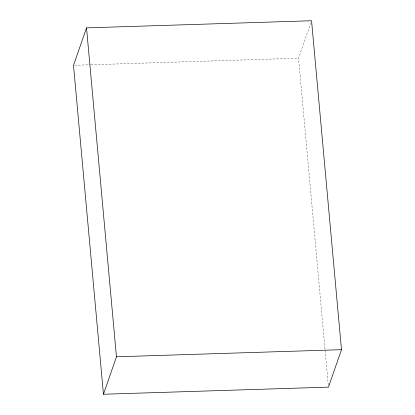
<?xml version="1.0" encoding="UTF-8"?>
<svg xmlns="http://www.w3.org/2000/svg" width="415" height="415" viewBox="0 0 415 415"><rect width="100%" height="100%" fill="white"/><g stroke="black" fill="none" stroke-linecap="round" stroke-linejoin="round"><path stroke-width="0.31" stroke-dasharray="2.08 1.56" d="M328.296 385.198L298.541 58.204L310.716 23.167M74.804 65.28L90.325 64.787M90.968 64.771L298.541 58.204"/><path stroke-width="0.62" d="M86.528 27.867L73.512 65.321L103.444 394.25L328.473 387.133L341.488 349.679L311.556 20.75L86.528 27.867L116.459 356.796L103.444 394.25M116.459 356.796L341.488 349.679"/></g></svg>
